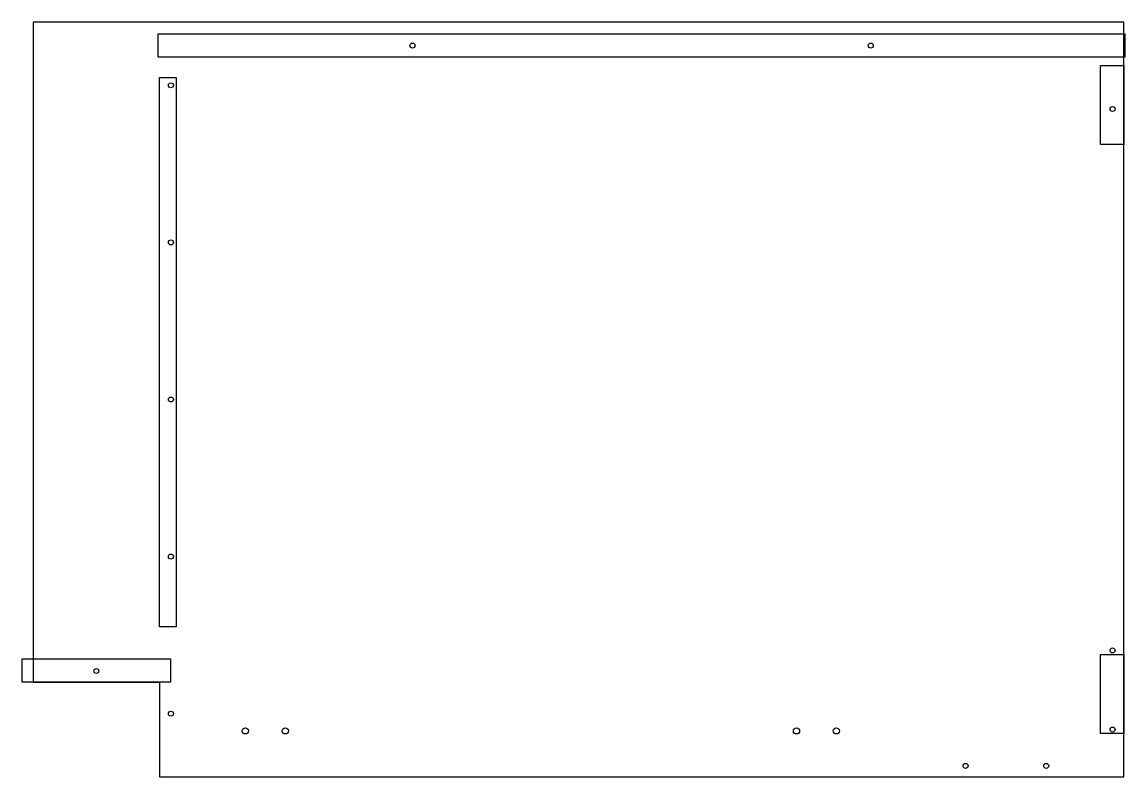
# Model space of a CAD drawing. Extents: x -0.3 to 34.5, y 0 to 23.9.
import ezdxf

# ---------------------------------------------------------------- set-up
doc = ezdxf.new("R2010")
doc.units = 0
for name, color, linetype in [('BLOCKDRILLPILOT', 6, 'CONTINUOUS'), ('BLOCKDRILLSYSTEM', 6, 'CONTINUOUS'), ('DadoBack', 6, 'CONTINUOUS'), ('PartCut', 1, 'CONTINUOUS')]:
    doc.layers.add(name, color=color, linetype=linetype)

msp = doc.modelspace()

# ---------------------------------------------------------------- linework, layer by layer
at = {"layer": 'BLOCKDRILLPILOT'}
for centre in [(12, 23.13), (26.5, 23.13), (4.36, 21.875), (34.15, 21.125), (4.36, 16.90625), (4.36, 11.9375), (4.36, 6.96875), (34.15, 4), (2, 3.35), (4.36, 2), (34.15, 1.5), (29.5, 0.35), (32.05, 0.35)]:
    msp.add_circle(centre, 0.07874, dxfattribs=at)
at = {"layer": 'BLOCKDRILLSYSTEM'}
for centre in [(6.71654, 1.457), (7.97638, 1.457), (24.14862, 1.457), (25.40846, 1.457)]:
    msp.add_circle(centre, 0.09843, dxfattribs=at)
at = {"layer": 'DadoBack'}
for points in [[(34.54, 23.5), (34.54, 22.76), (3.96, 22.76), (3.96, 23.5)], [(33.765, 22.5), (34.505, 22.5), (34.505, 20), (33.765, 20)], [(4, 22.125), (4.53, 22.125), (4.53, 4.75), (4, 4.75)], [(33.765, 3.875), (34.505, 3.875), (34.505, 1.375), (33.765, 1.375)], [(4.35, 3.735), (4.35, 2.995), (-0.35, 2.995), (-0.35, 3.735)]]:
    msp.add_lwpolyline(points, close=True, dxfattribs=at)
at = {"layer": 'PartCut'}
msp.add_lwpolyline([(0, 3), (4, 3), (4, 0), (34.5, 0), (34.5, 23.875), (0, 23.875)], close=True, dxfattribs=at)

doc.saveas('drawing.dxf')
